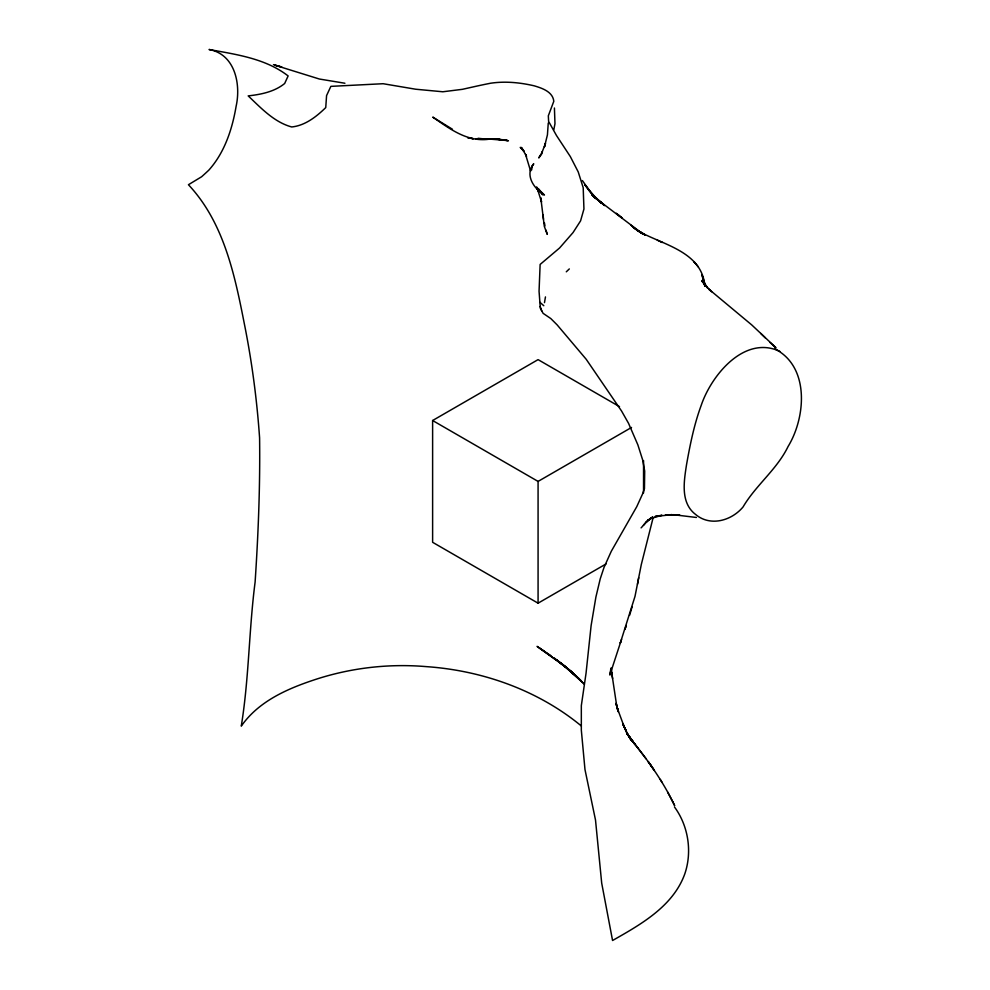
<?xml version="1.0" encoding="UTF-8"?>
<svg xmlns="http://www.w3.org/2000/svg" width="990" height="990" viewBox="0 0 990 990"><rect width="100%" height="100%" fill="white"/><g stroke="black" fill="none" stroke-linecap="round" stroke-linejoin="round"><path stroke-width="1.49" d="M548.262 123.032L547.433 134.838L544.463 146.854L545.49 143.439L541.691 153.203L542.396 151.792L538.758 157.942L541.666 154.056M610.83 668.299L610.323 672.841M545.465 296.913L544.475 302.643M531.63 169.971L532.261 166.06L531.915 166.741L533.734 163.746C524.403 175.094 533.969 188.756 544.451 195.018L536.555 187.258L542.768 194.832L538.808 189.115M621.596 639.317L620.26 643.166L634.998 596.401L641.297 564.56L652.967 518.327M637.51 584.224L638.699 577.727M610.669 671.195L611.139 668.968L609.852 675.056L620.829 641.52M553.831 129.653L554.969 123.762L554.425 108.009M629.566 615.347L632.115 606.808M625.705 627.202L626.262 625.457L624.975 629.393M645.579 522.596L643.426 525.232M641.099 527.88L648.512 519.923L646.074 522.25L646.532 521.829M566.292 271.817L569.324 268.921M646.074 522.25L652.769 516.99L647.423 520.691L652.62 517.25L649.527 518.958L661.976 515.233L655.095 516.483L672.086 514.639L665.391 514.998M606.165 563.879L538.077 603.182L432.618 542.297L432.618 420.515L538.077 359.63L619.517 406.643M432.618 420.515L538.077 481.412L631.533 427.457M665.701 514.986L679.784 515.109L673.485 514.701L696.428 517.473M491.015 138.897C468.332 143.067 450.277 129.183 432.766 117.117L452.442 129.244M477.737 138.81L478.69 138.81L475.881 138.786M486.758 138.86L507.647 140.555L495.532 139.008L482.266 138.823L486.399 138.86M495.594 139.033L491.238 138.885M500.086 139.404L495.532 139.008L504.702 139.949M478.059 138.291L482.625 138.773M344.916 83.247L319.386 79.027L275.072 65.253L281.816 67.023M504.195 139.825L508.452 140.902M774.935 348.963C809.845 366.708 805.872 417.384 788.077 446.515C776.989 469.446 755.865 485.162 743.045 506.967C731.536 520.777 710.226 526.878 695.537 514.404C680.303 502.772 683.966 481.412 686.491 464.941C690.042 444.819 694.101 424.648 701.18 405.43C711.278 375.358 744.332 334.793 779.798 351.339M281.135 66.85L273.488 64.635M637.548 230.522L644.069 234.234L637.015 230.299C661.865 244.852 701.922 250.916 704.843 286.06L702.021 274.874L704.843 286.06M657.298 240.162L662.223 242.476L661.345 242.043M638.315 230.955L645.294 235.15L633.501 227.725L642.906 234.024L593.975 196.923L601.932 202.913M539.377 647.98L564.894 666.233L584.249 683.979L562.629 664.438L563.558 665.193M541.728 649.564L550.787 655.603M542.743 650.244L537.075 646.371L562.382 664.562L565.587 667.05L560.291 663.003L575.685 675.638L566.639 667.718M557.234 660.293L554.041 657.892M581.316 725.942C537.731 690.055 482.155 670.477 426.133 666.616C389.342 663.51 352.069 667.705 316.899 678.991C288.437 688.236 258.996 700.734 241.263 726.128C249.035 678.546 248.898 629.937 255.111 582.071C258.279 534.117 260.209 485.954 259.59 437.902C256.905 399.354 251.831 360.954 244.196 323.074C234.605 274.242 223.641 222.193 188.434 184.722L201.613 176.752A282.435 163.065 -60 0 0 208.791 170.181C224.606 152.559 232.229 129.232 236.127 106.239C241.028 84.224 235.1 54.19 209.038 49.5C236.313 54.462 265.555 58.484 288.127 75.933L284.662 83.507C274.416 91.835 260.964 94.471 248.193 95.894C261.038 108.021 274.119 122.203 291.716 126.968C305.13 125.582 316.379 116.721 325.747 107.588L326.576 95.584L330.858 86.365L383.13 83.717L415.689 89.224L442.827 91.773L462.404 89.323L474.346 86.65A389.763 225.027 0 0 1 490.632 83.222C505.135 81.069 519.936 82.504 534.142 85.808C542.05 88.147 552.816 91.711 553.806 101.289L548.324 115.805L548.621 121.436L556.516 135.568L570.351 156.618L578.234 171.938L583.197 187.692L583.939 209.014L580.573 220.869L573.037 232.576L559.573 247.995L540.132 264.441L539.055 291.233L540.33 308.286L543.102 313.335L550.799 318.557L557.098 324.844L586.216 359.296L621.609 411.098L628.539 423.324L637.857 444.844L642.708 460.078L644.688 471.067L644.453 488.627L642.51 494.084L636.756 506.682L611.313 551.244L604.036 567.369L600.237 578.841L595.906 597.032L591.117 625.581L586.043 673.25L581.328 705.635L581.328 730.187L584.979 769.552L595.51 820.042L601.697 883.13L612.562 940.5C640.938 924.388 673.225 906.271 684.845 873.762C692.357 851.536 688.335 825.846 674.45 806.937M561.763 663.795L556.318 659.612L558.595 661.37M559.474 662.013L564.894 666.233M592.354 195.414L604.605 205.598L591.587 193.817L601.338 203.259L589.669 191.404L584.644 184.524L596.116 198.359L591.537 193.619L582.417 180.576M564.523 666.109L569.733 670.267M637.337 230.336L631.15 225.324L633.216 227.007M591.673 194.807L597.156 199.324M711.637 291.778L708.766 289.117L751.732 324.918L776.135 347.874M567.666 668.621L572.727 672.915M565.711 666.938L578.841 678.657M568.73 669.488L573.841 673.93L571.737 672.062M539.872 302.259L543.795 305.724M570.747 671.232L575.685 675.638M570.228 670.725L570.921 671.344M573.755 673.918L581.551 681.182L574.683 674.71L579.546 679.326L577.566 677.445M770.034 342.478L774.947 347.007L773.079 345.287M574.683 674.71L576.712 676.578M760.79 333.457L765.357 337.924M523.784 151.025L520.257 147.349L523.846 151.074M709.842 290.095L701.675 280.801L706.761 287.1M698.371 266.991L693.953 261.645L695.079 262.994M523.537 150.505L521.359 147.399L525.9 155.17M626.336 732.439L633.934 743.007L631.546 739.926C647.905 760.32 663.275 781.654 674.524 805.353M635.889 745.557L633.513 742.488L637.882 748.143M646.086 758.785L637.56 747.735M633.934 743.007L627.833 734.493L631.051 740.235L627.846 734.481L629.467 737.389M634.677 744.096L626.955 733.59L632.808 741.584M707.528 288.102L702.566 279.947L705.066 284.947M628.761 736.077L630.952 739.06L627.338 733.924L629.306 736.894M650.158 764.354L648.178 761.508L654.378 770.468L650.319 764.552L652.274 767.386M660.28 779.39L662.087 782.471M629.43 737.29L624.801 728.219M667.619 792.074L672.767 801.949M672.854 802.11L674.648 805.588M704.138 283.128L704.595 284.019M526.556 156.445L525.566 154.428L530.615 171.134M625.89 730.608L623.007 724.037L624.418 727.353M624.17 726.734L617.364 708.37L618.441 712.033M537.372 188.768L538.3 191.095L536.741 187.197M537.459 189.041L541.542 201.96L540.788 197.79L544.339 226.463L547.272 234.37L545.997 230.175M705.548 285.924L702.714 277.695L704.595 284.155M540.193 306.467L541.716 310.81M612.612 678.583L611.647 672.297L616.721 705.957L616.089 703.445L618.131 710.944M617.067 707.194L617.723 709.743L616.089 703.445M544.97 225.93L544.438 222.886M612.018 674.685L611.288 668.176M543.473 219.297L543.151 214.978L543.238 216.278M643.549 460.598L643.549 492.971M538.077 481.412L538.077 603.182M473.121 138.711L467.886 137.709L473.121 138.711M618.527 215.115L616.263 213.283L621.93 217.874L618.527 215.115M632.004 740.508L630.11 738.033L634.318 743.577L632.004 740.508M624.628 727.823L623.316 725.064L626.113 731.004L624.628 727.823"/></g></svg>
